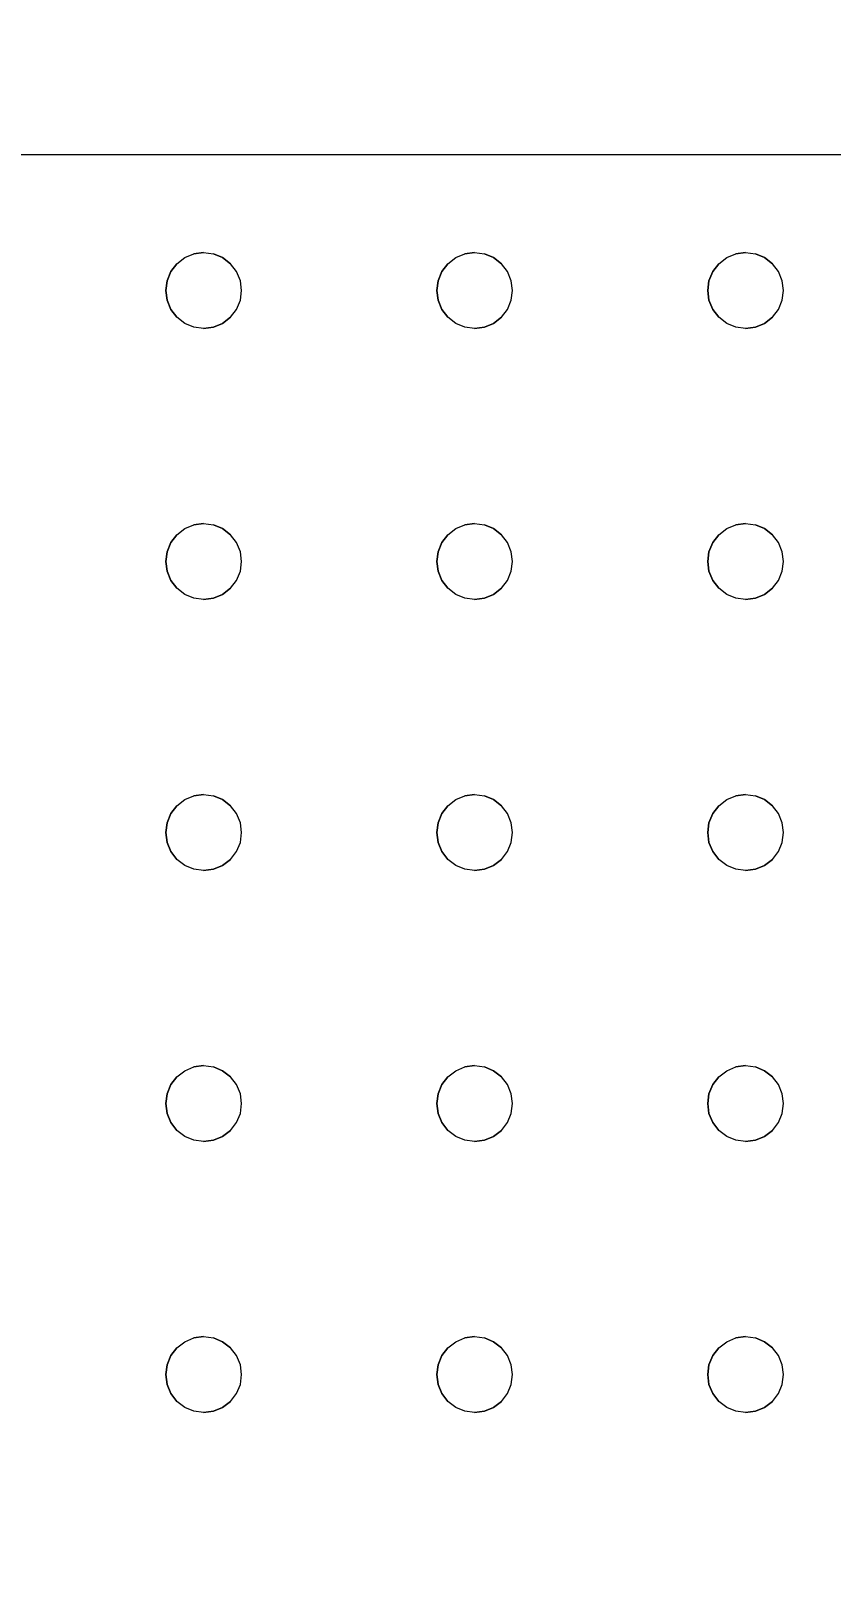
# Model space of a CAD drawing. Header units: inches. Extents: x -827 to 154, y -802 to 207.
# Drawn here: x 63.17 to 74.8, y -109.78 to -87.33 of the extents above; entities that cross this region are included whole.
import ezdxf

# ---------------------------------------------------------------- set-up
doc = ezdxf.new("R2010")
doc.units = ezdxf.units.IN
doc.header["$MEASUREMENT"] = 0
for name, color, linetype, lineweight in [('A-ANNO-DIMS', 211, 'Continuous', 9), ('A-ANNO-DIMS-48', 211, 'Continuous', 9), ('Layer0', 7, 'Continuous', 9), ('welding_bench_skp', 8, 'Continuous', 9)]:
    doc.layers.add(name, color=color, linetype=linetype, lineweight=lineweight)
doc.styles.add('Arial', font='arial.ttf', dxfattribs={"height": 4.5})
doc.dimstyles.new('Linear_-_3_32__Arial', dxfattribs={"dimscale": 12, "dimtxt": 4.591167, "dimasz": 0.5, "dimexe": 0.375, "dimexo": 0.25, "dimgap": 0.25, "dimtad": 1, "dimdec": 5, "dimrnd": 0.03125, "dimzin": 1, "dimdsep": 46, "dimlunit": 4, "dimtxsty": 'Arial', "dimblk1": 'OBLIQUE', "dimblk2": 'OBLIQUE', "dimsah": 1, "dimcen": 0.09, "dimdle": 0.375, "dimazin": 0, "dimtfac": 1, "dimtdec": 4, "dimtix": 1, "dimtmove": 0, "dimatfit": 3, "dimfxl": 1, "dimtvp": 1, "dimtfill": 1, "dimfrac": 2, "dimtolj": 1, "dimtzin": 0, "dimarcsym": 2})

# ---------------------------------------------------------------- blocks, each defined once
blk = doc.blocks.new('welding_bench_skp_5-403460-Level 1')
at = {"layer": 'Layer0'}
for p, q in [((39.37, 30.315), (39.37, 51.165)), ((39.37, 30.315), (39.37, 51.165)), ((21.511, 45.808), (21.378, 45.753)), ((21.378, 45.753), (21.511, 45.808)), ((21.654, 45.827), (21.511, 45.808)), ((21.511, 45.808), (21.654, 45.827)), ((21.796, 45.808), (21.654, 45.827)), ((21.654, 45.827), (21.796, 45.808)), ((21.929, 45.753), (21.796, 45.808)), ((21.796, 45.808), (21.929, 45.753)), ((25.448, 45.808), (25.315, 45.753)), ((25.315, 45.753), (25.448, 45.808)), ((25.591, 45.827), (25.448, 45.808)), ((25.448, 45.808), (25.591, 45.827)), ((25.733, 45.808), (25.591, 45.827)), ((25.591, 45.827), (25.733, 45.808)), ((25.866, 45.753), (25.733, 45.808)), ((25.733, 45.808), (25.866, 45.753)), ((29.385, 45.808), (29.252, 45.753)), ((29.252, 45.753), (29.385, 45.808)), ((29.528, 45.827), (29.385, 45.808)), ((29.385, 45.808), (29.528, 45.827)), ((29.67, 45.808), (29.528, 45.827)), ((29.528, 45.827), (29.67, 45.808)), ((29.803, 45.753), (29.67, 45.808)), ((29.67, 45.808), (29.803, 45.753)), ((33.322, 45.808), (33.189, 45.753)), ((33.189, 45.753), (33.322, 45.808)), ((33.465, 45.827), (33.322, 45.808)), ((33.322, 45.808), (33.465, 45.827)), ((33.607, 45.808), (33.465, 45.827)), ((33.465, 45.827), (33.607, 45.808)), ((33.74, 45.753), (33.607, 45.808)), ((33.607, 45.808), (33.74, 45.753)), ((37.259, 45.808), (37.126, 45.753)), ((37.126, 45.753), (37.259, 45.808)), ((37.402, 45.827), (37.259, 45.808)), ((37.259, 45.808), (37.402, 45.827)), ((37.544, 45.808), (37.402, 45.827)), ((37.402, 45.827), (37.544, 45.808)), ((37.677, 45.753), (37.544, 45.808)), ((37.544, 45.808), (37.677, 45.753)), ((21.176, 45.551), (21.264, 45.665)), ((21.176, 45.551), (21.264, 45.665)), ((21.378, 45.753), (21.264, 45.665)), ((21.264, 45.665), (21.378, 45.753)), ((22.043, 45.665), (21.929, 45.753)), ((21.929, 45.753), (22.043, 45.665)), ((22.043, 45.665), (22.131, 45.551)), ((22.043, 45.665), (22.131, 45.551)), ((25.113, 45.551), (25.201, 45.665)), ((25.113, 45.551), (25.201, 45.665)), ((25.315, 45.753), (25.201, 45.665)), ((25.201, 45.665), (25.315, 45.753)), ((25.98, 45.665), (25.866, 45.753)), ((25.866, 45.753), (25.98, 45.665)), ((25.98, 45.665), (26.068, 45.551)), ((25.98, 45.665), (26.068, 45.551)), ((29.05, 45.551), (29.138, 45.665)), ((29.05, 45.551), (29.138, 45.665)), ((29.252, 45.753), (29.138, 45.665)), ((29.138, 45.665), (29.252, 45.753)), ((29.917, 45.665), (29.803, 45.753)), ((29.803, 45.753), (29.917, 45.665)), ((29.917, 45.665), (30.005, 45.551)), ((29.917, 45.665), (30.005, 45.551)), ((32.987, 45.551), (33.075, 45.665)), ((32.987, 45.551), (33.075, 45.665)), ((33.189, 45.753), (33.075, 45.665)), ((33.075, 45.665), (33.189, 45.753)), ((33.854, 45.665), (33.74, 45.753)), ((33.74, 45.753), (33.854, 45.665)), ((33.854, 45.665), (33.942, 45.551)), ((33.854, 45.665), (33.942, 45.551)), ((36.924, 45.551), (37.012, 45.665)), ((36.924, 45.551), (37.012, 45.665)), ((37.126, 45.753), (37.012, 45.665)), ((37.012, 45.665), (37.126, 45.753)), ((37.791, 45.665), (37.677, 45.753)), ((37.677, 45.753), (37.791, 45.665)), ((37.791, 45.665), (37.879, 45.551)), ((37.791, 45.665), (37.879, 45.551)), ((21.102, 45.276), (21.121, 45.418)), ((21.102, 45.276), (21.121, 45.418)), ((21.121, 45.418), (21.176, 45.551)), ((21.121, 45.418), (21.176, 45.551)), ((22.131, 45.551), (22.186, 45.418)), ((22.131, 45.551), (22.186, 45.418)), ((22.186, 45.418), (22.205, 45.276)), ((22.205, 45.276), (22.186, 45.418)), ((25.039, 45.276), (25.058, 45.418)), ((25.039, 45.276), (25.058, 45.418)), ((25.058, 45.418), (25.113, 45.551)), ((25.058, 45.418), (25.113, 45.551)), ((26.068, 45.551), (26.123, 45.418)), ((26.068, 45.551), (26.123, 45.418)), ((26.123, 45.418), (26.142, 45.276)), ((26.142, 45.276), (26.123, 45.418)), ((28.976, 45.276), (28.995, 45.418)), ((28.976, 45.276), (28.995, 45.418)), ((28.995, 45.418), (29.05, 45.551)), ((28.995, 45.418), (29.05, 45.551)), ((30.005, 45.551), (30.06, 45.418)), ((30.005, 45.551), (30.06, 45.418)), ((30.06, 45.418), (30.079, 45.276)), ((30.079, 45.276), (30.06, 45.418)), ((32.913, 45.276), (32.932, 45.418)), ((32.913, 45.276), (32.932, 45.418)), ((32.932, 45.418), (32.987, 45.551)), ((32.932, 45.418), (32.987, 45.551)), ((33.942, 45.551), (33.997, 45.418)), ((33.942, 45.551), (33.997, 45.418)), ((33.997, 45.418), (34.016, 45.276)), ((34.016, 45.276), (33.997, 45.418)), ((36.85, 45.276), (36.869, 45.418)), ((36.85, 45.276), (36.869, 45.418)), ((36.869, 45.418), (36.924, 45.551)), ((36.869, 45.418), (36.924, 45.551)), ((37.879, 45.551), (37.934, 45.418)), ((37.879, 45.551), (37.934, 45.418)), ((37.934, 45.418), (37.953, 45.276)), ((37.953, 45.276), (37.934, 45.418)), ((21.121, 45.133), (21.102, 45.276)), ((21.102, 45.276), (21.121, 45.133)), ((21.176, 45), (21.121, 45.133)), ((21.121, 45.133), (21.176, 45)), ((22.186, 45.133), (22.131, 45)), ((22.131, 45), (22.186, 45.133)), ((22.205, 45.276), (22.186, 45.133)), ((22.205, 45.276), (22.186, 45.133)), ((25.058, 45.133), (25.039, 45.276)), ((25.039, 45.276), (25.058, 45.133)), ((25.113, 45), (25.058, 45.133)), ((25.058, 45.133), (25.113, 45)), ((26.123, 45.133), (26.068, 45)), ((26.068, 45), (26.123, 45.133)), ((26.142, 45.276), (26.123, 45.133)), ((26.142, 45.276), (26.123, 45.133)), ((28.995, 45.133), (28.976, 45.276)), ((28.976, 45.276), (28.995, 45.133)), ((29.05, 45), (28.995, 45.133)), ((28.995, 45.133), (29.05, 45)), ((30.06, 45.133), (30.005, 45)), ((30.005, 45), (30.06, 45.133)), ((30.079, 45.276), (30.06, 45.133)), ((30.079, 45.276), (30.06, 45.133)), ((32.932, 45.133), (32.913, 45.276)), ((32.913, 45.276), (32.932, 45.133)), ((32.987, 45), (32.932, 45.133)), ((32.932, 45.133), (32.987, 45)), ((33.997, 45.133), (33.942, 45)), ((33.942, 45), (33.997, 45.133)), ((34.016, 45.276), (33.997, 45.133)), ((34.016, 45.276), (33.997, 45.133)), ((36.869, 45.133), (36.85, 45.276)), ((36.85, 45.276), (36.869, 45.133)), ((36.924, 45), (36.869, 45.133)), ((36.869, 45.133), (36.924, 45)), ((37.934, 45.133), (37.879, 45)), ((37.879, 45), (37.934, 45.133)), ((37.953, 45.276), (37.934, 45.133)), ((37.953, 45.276), (37.934, 45.133)), ((21.264, 44.886), (21.176, 45)), ((21.176, 45), (21.264, 44.886)), ((22.131, 45), (22.043, 44.886)), ((22.043, 44.886), (22.131, 45)), ((25.201, 44.886), (25.113, 45)), ((25.113, 45), (25.201, 44.886)), ((26.068, 45), (25.98, 44.886)), ((25.98, 44.886), (26.068, 45)), ((29.138, 44.886), (29.05, 45)), ((29.05, 45), (29.138, 44.886)), ((30.005, 45), (29.917, 44.886)), ((29.917, 44.886), (30.005, 45)), ((33.075, 44.886), (32.987, 45)), ((32.987, 45), (33.075, 44.886)), ((33.942, 45), (33.854, 44.886)), ((33.854, 44.886), (33.942, 45)), ((37.012, 44.886), (36.924, 45)), ((36.924, 45), (37.012, 44.886)), ((37.879, 45), (37.791, 44.886)), ((37.791, 44.886), (37.879, 45)), ((21.264, 44.886), (21.378, 44.798)), ((21.264, 44.886), (21.378, 44.798)), ((21.378, 44.798), (21.511, 44.743)), ((21.378, 44.798), (21.511, 44.743)), ((21.511, 44.743), (21.654, 44.724)), ((21.511, 44.743), (21.654, 44.724)), ((21.654, 44.724), (21.796, 44.743)), ((21.654, 44.724), (21.796, 44.743)), ((21.796, 44.743), (21.929, 44.798)), ((21.796, 44.743), (21.929, 44.798)), ((21.929, 44.798), (22.043, 44.886)), ((21.929, 44.798), (22.043, 44.886)), ((25.201, 44.886), (25.315, 44.798)), ((25.201, 44.886), (25.315, 44.798)), ((25.315, 44.798), (25.448, 44.743)), ((25.315, 44.798), (25.448, 44.743)), ((25.448, 44.743), (25.591, 44.724)), ((25.448, 44.743), (25.591, 44.724)), ((25.591, 44.724), (25.733, 44.743)), ((25.591, 44.724), (25.733, 44.743)), ((25.733, 44.743), (25.866, 44.798)), ((25.733, 44.743), (25.866, 44.798)), ((25.866, 44.798), (25.98, 44.886)), ((25.866, 44.798), (25.98, 44.886)), ((29.138, 44.886), (29.252, 44.798)), ((29.138, 44.886), (29.252, 44.798)), ((29.252, 44.798), (29.385, 44.743)), ((29.252, 44.798), (29.385, 44.743)), ((29.385, 44.743), (29.528, 44.724)), ((29.385, 44.743), (29.528, 44.724)), ((29.528, 44.724), (29.67, 44.743)), ((29.528, 44.724), (29.67, 44.743)), ((29.67, 44.743), (29.803, 44.798)), ((29.67, 44.743), (29.803, 44.798)), ((29.803, 44.798), (29.917, 44.886)), ((29.803, 44.798), (29.917, 44.886)), ((33.075, 44.886), (33.189, 44.798)), ((33.075, 44.886), (33.189, 44.798)), ((33.189, 44.798), (33.322, 44.743)), ((33.189, 44.798), (33.322, 44.743)), ((33.322, 44.743), (33.465, 44.724)), ((33.322, 44.743), (33.465, 44.724)), ((33.465, 44.724), (33.607, 44.743)), ((33.465, 44.724), (33.607, 44.743)), ((33.607, 44.743), (33.74, 44.798)), ((33.607, 44.743), (33.74, 44.798)), ((33.74, 44.798), (33.854, 44.886)), ((33.74, 44.798), (33.854, 44.886)), ((37.012, 44.886), (37.126, 44.798)), ((37.012, 44.886), (37.126, 44.798)), ((37.126, 44.798), (37.259, 44.743)), ((37.126, 44.798), (37.259, 44.743)), ((37.259, 44.743), (37.402, 44.724)), ((37.259, 44.743), (37.402, 44.724)), ((37.402, 44.724), (37.544, 44.743)), ((37.402, 44.724), (37.544, 44.743)), ((37.544, 44.743), (37.677, 44.798)), ((37.544, 44.743), (37.677, 44.798)), ((37.677, 44.798), (37.791, 44.886)), ((37.677, 44.798), (37.791, 44.886)), ((21.378, 41.816), (21.264, 41.728)), ((21.264, 41.728), (21.378, 41.816)), ((21.511, 41.871), (21.378, 41.816)), ((21.378, 41.816), (21.511, 41.871)), ((21.654, 41.89), (21.511, 41.871)), ((21.511, 41.871), (21.654, 41.89)), ((21.796, 41.871), (21.654, 41.89)), ((21.654, 41.89), (21.796, 41.871)), ((21.929, 41.816), (21.796, 41.871)), ((21.796, 41.871), (21.929, 41.816)), ((22.043, 41.728), (21.929, 41.816)), ((21.929, 41.816), (22.043, 41.728)), ((25.315, 41.816), (25.201, 41.728)), ((25.201, 41.728), (25.315, 41.816)), ((25.448, 41.871), (25.315, 41.816)), ((25.315, 41.816), (25.448, 41.871)), ((25.591, 41.89), (25.448, 41.871)), ((25.448, 41.871), (25.591, 41.89)), ((25.733, 41.871), (25.591, 41.89)), ((25.591, 41.89), (25.733, 41.871)), ((25.866, 41.816), (25.733, 41.871)), ((25.733, 41.871), (25.866, 41.816)), ((25.98, 41.728), (25.866, 41.816)), ((25.866, 41.816), (25.98, 41.728)), ((29.252, 41.816), (29.138, 41.728)), ((29.138, 41.728), (29.252, 41.816)), ((29.385, 41.871), (29.252, 41.816)), ((29.252, 41.816), (29.385, 41.871)), ((29.528, 41.89), (29.385, 41.871)), ((29.385, 41.871), (29.528, 41.89)), ((29.67, 41.871), (29.528, 41.89)), ((29.528, 41.89), (29.67, 41.871)), ((29.803, 41.816), (29.67, 41.871)), ((29.67, 41.871), (29.803, 41.816)), ((29.917, 41.728), (29.803, 41.816)), ((29.803, 41.816), (29.917, 41.728)), ((33.189, 41.816), (33.075, 41.728)), ((33.075, 41.728), (33.189, 41.816)), ((33.322, 41.871), (33.189, 41.816)), ((33.189, 41.816), (33.322, 41.871)), ((33.465, 41.89), (33.322, 41.871)), ((33.322, 41.871), (33.465, 41.89)), ((33.607, 41.871), (33.465, 41.89)), ((33.465, 41.89), (33.607, 41.871)), ((33.74, 41.816), (33.607, 41.871)), ((33.607, 41.871), (33.74, 41.816)), ((33.854, 41.728), (33.74, 41.816)), ((33.74, 41.816), (33.854, 41.728)), ((37.126, 41.816), (37.012, 41.728)), ((37.012, 41.728), (37.126, 41.816)), ((37.259, 41.871), (37.126, 41.816)), ((37.126, 41.816), (37.259, 41.871)), ((37.402, 41.89), (37.259, 41.871)), ((37.259, 41.871), (37.402, 41.89)), ((37.544, 41.871), (37.402, 41.89)), ((37.402, 41.89), (37.544, 41.871)), ((37.677, 41.816), (37.544, 41.871)), ((37.544, 41.871), (37.677, 41.816)), ((37.791, 41.728), (37.677, 41.816)), ((37.677, 41.816), (37.791, 41.728)), ((21.121, 41.481), (21.176, 41.614)), ((21.121, 41.481), (21.176, 41.614)), ((21.176, 41.614), (21.264, 41.728)), ((21.176, 41.614), (21.264, 41.728)), ((22.043, 41.728), (22.131, 41.614)), ((22.043, 41.728), (22.131, 41.614)), ((22.131, 41.614), (22.186, 41.481)), ((22.131, 41.614), (22.186, 41.481)), ((25.058, 41.481), (25.113, 41.614)), ((25.058, 41.481), (25.113, 41.614)), ((25.113, 41.614), (25.201, 41.728)), ((25.113, 41.614), (25.201, 41.728)), ((25.98, 41.728), (26.068, 41.614)), ((25.98, 41.728), (26.068, 41.614)), ((26.068, 41.614), (26.123, 41.481)), ((26.068, 41.614), (26.123, 41.481)), ((28.995, 41.481), (29.05, 41.614)), ((28.995, 41.481), (29.05, 41.614)), ((29.05, 41.614), (29.138, 41.728)), ((29.05, 41.614), (29.138, 41.728)), ((29.917, 41.728), (30.005, 41.614)), ((29.917, 41.728), (30.005, 41.614)), ((30.005, 41.614), (30.06, 41.481)), ((30.005, 41.614), (30.06, 41.481)), ((32.932, 41.481), (32.987, 41.614)), ((32.932, 41.481), (32.987, 41.614)), ((32.987, 41.614), (33.075, 41.728)), ((32.987, 41.614), (33.075, 41.728)), ((33.854, 41.728), (33.942, 41.614)), ((33.854, 41.728), (33.942, 41.614)), ((33.942, 41.614), (33.997, 41.481)), ((33.942, 41.614), (33.997, 41.481)), ((36.869, 41.481), (36.924, 41.614)), ((36.869, 41.481), (36.924, 41.614)), ((36.924, 41.614), (37.012, 41.728)), ((36.924, 41.614), (37.012, 41.728)), ((37.791, 41.728), (37.879, 41.614)), ((37.791, 41.728), (37.879, 41.614)), ((37.879, 41.614), (37.934, 41.481)), ((37.879, 41.614), (37.934, 41.481)), ((21.102, 41.339), (21.121, 41.481)), ((21.102, 41.339), (21.121, 41.481)), ((21.121, 41.196), (21.102, 41.339)), ((21.102, 41.339), (21.121, 41.196)), ((22.186, 41.481), (22.205, 41.339)), ((22.205, 41.339), (22.186, 41.481)), ((22.205, 41.339), (22.186, 41.196)), ((22.205, 41.339), (22.186, 41.196)), ((25.039, 41.339), (25.058, 41.481)), ((25.039, 41.339), (25.058, 41.481)), ((25.058, 41.196), (25.039, 41.339)), ((25.039, 41.339), (25.058, 41.196)), ((26.123, 41.481), (26.142, 41.339)), ((26.142, 41.339), (26.123, 41.481)), ((26.142, 41.339), (26.123, 41.196)), ((26.142, 41.339), (26.123, 41.196)), ((28.976, 41.339), (28.995, 41.481)), ((28.976, 41.339), (28.995, 41.481)), ((28.995, 41.196), (28.976, 41.339)), ((28.976, 41.339), (28.995, 41.196)), ((30.06, 41.481), (30.079, 41.339)), ((30.079, 41.339), (30.06, 41.481)), ((30.079, 41.339), (30.06, 41.196)), ((30.079, 41.339), (30.06, 41.196)), ((32.913, 41.339), (32.932, 41.481)), ((32.913, 41.339), (32.932, 41.481)), ((32.932, 41.196), (32.913, 41.339)), ((32.913, 41.339), (32.932, 41.196)), ((33.997, 41.481), (34.016, 41.339)), ((34.016, 41.339), (33.997, 41.481)), ((34.016, 41.339), (33.997, 41.196)), ((34.016, 41.339), (33.997, 41.196)), ((36.85, 41.339), (36.869, 41.481)), ((36.85, 41.339), (36.869, 41.481)), ((36.869, 41.196), (36.85, 41.339)), ((36.85, 41.339), (36.869, 41.196)), ((37.934, 41.481), (37.953, 41.339)), ((37.953, 41.339), (37.934, 41.481)), ((37.953, 41.339), (37.934, 41.196)), ((37.953, 41.339), (37.934, 41.196)), ((21.176, 41.063), (21.121, 41.196)), ((21.121, 41.196), (21.176, 41.063)), ((22.186, 41.196), (22.131, 41.063)), ((22.131, 41.063), (22.186, 41.196)), ((25.113, 41.063), (25.058, 41.196)), ((25.058, 41.196), (25.113, 41.063)), ((26.123, 41.196), (26.068, 41.063)), ((26.068, 41.063), (26.123, 41.196)), ((29.05, 41.063), (28.995, 41.196)), ((28.995, 41.196), (29.05, 41.063)), ((30.06, 41.196), (30.005, 41.063)), ((30.005, 41.063), (30.06, 41.196)), ((32.987, 41.063), (32.932, 41.196)), ((32.932, 41.196), (32.987, 41.063)), ((33.997, 41.196), (33.942, 41.063)), ((33.942, 41.063), (33.997, 41.196)), ((36.924, 41.063), (36.869, 41.196)), ((36.869, 41.196), (36.924, 41.063)), ((37.934, 41.196), (37.879, 41.063)), ((37.879, 41.063), (37.934, 41.196)), ((21.264, 40.949), (21.176, 41.063)), ((21.176, 41.063), (21.264, 40.949)), ((21.264, 40.949), (21.378, 40.861)), ((21.264, 40.949), (21.378, 40.861)), ((21.378, 40.861), (21.511, 40.806)), ((21.378, 40.861), (21.511, 40.806)), ((21.796, 40.806), (21.929, 40.861)), ((21.796, 40.806), (21.929, 40.861)), ((21.929, 40.861), (22.043, 40.949)), ((21.929, 40.861), (22.043, 40.949)), ((22.131, 41.063), (22.043, 40.949)), ((22.043, 40.949), (22.131, 41.063)), ((25.201, 40.949), (25.113, 41.063)), ((25.113, 41.063), (25.201, 40.949)), ((25.201, 40.949), (25.315, 40.861)), ((25.201, 40.949), (25.315, 40.861)), ((25.315, 40.861), (25.448, 40.806)), ((25.315, 40.861), (25.448, 40.806)), ((25.733, 40.806), (25.866, 40.861)), ((25.733, 40.806), (25.866, 40.861)), ((25.866, 40.861), (25.98, 40.949)), ((25.866, 40.861), (25.98, 40.949)), ((26.068, 41.063), (25.98, 40.949)), ((25.98, 40.949), (26.068, 41.063)), ((29.138, 40.949), (29.05, 41.063)), ((29.05, 41.063), (29.138, 40.949)), ((29.138, 40.949), (29.252, 40.861)), ((29.138, 40.949), (29.252, 40.861)), ((29.252, 40.861), (29.385, 40.806)), ((29.252, 40.861), (29.385, 40.806)), ((29.67, 40.806), (29.803, 40.861)), ((29.67, 40.806), (29.803, 40.861)), ((29.803, 40.861), (29.917, 40.949)), ((29.803, 40.861), (29.917, 40.949)), ((30.005, 41.063), (29.917, 40.949)), ((29.917, 40.949), (30.005, 41.063)), ((33.075, 40.949), (32.987, 41.063)), ((32.987, 41.063), (33.075, 40.949)), ((33.075, 40.949), (33.189, 40.861)), ((33.075, 40.949), (33.189, 40.861)), ((33.189, 40.861), (33.322, 40.806)), ((33.189, 40.861), (33.322, 40.806)), ((33.607, 40.806), (33.74, 40.861)), ((33.607, 40.806), (33.74, 40.861)), ((33.74, 40.861), (33.854, 40.949)), ((33.74, 40.861), (33.854, 40.949)), ((33.942, 41.063), (33.854, 40.949)), ((33.854, 40.949), (33.942, 41.063)), ((37.012, 40.949), (36.924, 41.063)), ((36.924, 41.063), (37.012, 40.949)), ((37.012, 40.949), (37.126, 40.861)), ((37.012, 40.949), (37.126, 40.861)), ((37.126, 40.861), (37.259, 40.806)), ((37.126, 40.861), (37.259, 40.806)), ((37.544, 40.806), (37.677, 40.861)), ((37.544, 40.806), (37.677, 40.861)), ((37.677, 40.861), (37.791, 40.949)), ((37.677, 40.861), (37.791, 40.949)), ((37.879, 41.063), (37.791, 40.949)), ((37.791, 40.949), (37.879, 41.063)), ((21.511, 40.806), (21.654, 40.787)), ((21.511, 40.806), (21.654, 40.787)), ((21.654, 40.787), (21.796, 40.806)), ((21.654, 40.787), (21.796, 40.806)), ((25.448, 40.806), (25.591, 40.787)), ((25.448, 40.806), (25.591, 40.787)), ((25.591, 40.787), (25.733, 40.806)), ((25.591, 40.787), (25.733, 40.806)), ((29.385, 40.806), (29.528, 40.787)), ((29.385, 40.806), (29.528, 40.787)), ((29.528, 40.787), (29.67, 40.806)), ((29.528, 40.787), (29.67, 40.806)), ((33.322, 40.806), (33.465, 40.787)), ((33.322, 40.806), (33.465, 40.787)), ((33.465, 40.787), (33.607, 40.806)), ((33.465, 40.787), (33.607, 40.806)), ((37.259, 40.806), (37.402, 40.787)), ((37.259, 40.806), (37.402, 40.787)), ((37.402, 40.787), (37.544, 40.806)), ((37.402, 40.787), (37.544, 40.806)), ((21.654, 37.953), (21.511, 37.934)), ((21.511, 37.934), (21.654, 37.953)), ((21.796, 37.934), (21.654, 37.953)), ((21.654, 37.953), (21.796, 37.934)), ((25.591, 37.953), (25.448, 37.934)), ((25.448, 37.934), (25.591, 37.953)), ((25.733, 37.934), (25.591, 37.953)), ((25.591, 37.953), (25.733, 37.934)), ((29.528, 37.953), (29.385, 37.934)), ((29.385, 37.934), (29.528, 37.953)), ((29.67, 37.934), (29.528, 37.953)), ((29.528, 37.953), (29.67, 37.934)), ((33.465, 37.953), (33.322, 37.934)), ((33.322, 37.934), (33.465, 37.953)), ((33.607, 37.934), (33.465, 37.953)), ((33.465, 37.953), (33.607, 37.934)), ((37.402, 37.953), (37.259, 37.934)), ((37.259, 37.934), (37.402, 37.953)), ((37.544, 37.934), (37.402, 37.953)), ((37.402, 37.953), (37.544, 37.934)), ((21.176, 37.677), (21.264, 37.791)), ((21.176, 37.677), (21.264, 37.791)), ((21.378, 37.879), (21.264, 37.791)), ((21.264, 37.791), (21.378, 37.879)), ((21.511, 37.934), (21.378, 37.879)), ((21.378, 37.879), (21.511, 37.934)), ((21.929, 37.879), (21.796, 37.934)), ((21.796, 37.934), (21.929, 37.879)), ((22.043, 37.791), (21.929, 37.879)), ((21.929, 37.879), (22.043, 37.791)), ((22.043, 37.791), (22.131, 37.677)), ((22.043, 37.791), (22.131, 37.677)), ((25.113, 37.677), (25.201, 37.791)), ((25.113, 37.677), (25.201, 37.791)), ((25.315, 37.879), (25.201, 37.791)), ((25.201, 37.791), (25.315, 37.879)), ((25.448, 37.934), (25.315, 37.879)), ((25.315, 37.879), (25.448, 37.934)), ((25.866, 37.879), (25.733, 37.934)), ((25.733, 37.934), (25.866, 37.879)), ((25.98, 37.791), (25.866, 37.879)), ((25.866, 37.879), (25.98, 37.791)), ((25.98, 37.791), (26.068, 37.677)), ((25.98, 37.791), (26.068, 37.677)), ((29.05, 37.677), (29.138, 37.791)), ((29.05, 37.677), (29.138, 37.791)), ((29.252, 37.879), (29.138, 37.791)), ((29.138, 37.791), (29.252, 37.879)), ((29.385, 37.934), (29.252, 37.879)), ((29.252, 37.879), (29.385, 37.934)), ((29.803, 37.879), (29.67, 37.934)), ((29.67, 37.934), (29.803, 37.879)), ((29.917, 37.791), (29.803, 37.879)), ((29.803, 37.879), (29.917, 37.791)), ((29.917, 37.791), (30.005, 37.677)), ((29.917, 37.791), (30.005, 37.677)), ((32.987, 37.677), (33.075, 37.791)), ((32.987, 37.677), (33.075, 37.791)), ((33.189, 37.879), (33.075, 37.791)), ((33.075, 37.791), (33.189, 37.879)), ((33.322, 37.934), (33.189, 37.879)), ((33.189, 37.879), (33.322, 37.934)), ((33.74, 37.879), (33.607, 37.934)), ((33.607, 37.934), (33.74, 37.879)), ((33.854, 37.791), (33.74, 37.879)), ((33.74, 37.879), (33.854, 37.791)), ((33.854, 37.791), (33.942, 37.677)), ((33.854, 37.791), (33.942, 37.677)), ((36.924, 37.677), (37.012, 37.791)), ((36.924, 37.677), (37.012, 37.791)), ((37.126, 37.879), (37.012, 37.791)), ((37.012, 37.791), (37.126, 37.879)), ((37.259, 37.934), (37.126, 37.879)), ((37.126, 37.879), (37.259, 37.934)), ((37.677, 37.879), (37.544, 37.934)), ((37.544, 37.934), (37.677, 37.879)), ((37.791, 37.791), (37.677, 37.879)), ((37.677, 37.879), (37.791, 37.791)), ((37.791, 37.791), (37.879, 37.677)), ((37.791, 37.791), (37.879, 37.677)), ((21.102, 37.402), (21.121, 37.544)), ((21.102, 37.402), (21.121, 37.544)), ((21.121, 37.544), (21.176, 37.677)), ((21.121, 37.544), (21.176, 37.677)), ((22.131, 37.677), (22.186, 37.544)), ((22.131, 37.677), (22.186, 37.544)), ((22.186, 37.544), (22.205, 37.402)), ((22.205, 37.402), (22.186, 37.544)), ((25.039, 37.402), (25.058, 37.544)), ((25.039, 37.402), (25.058, 37.544)), ((25.058, 37.544), (25.113, 37.677)), ((25.058, 37.544), (25.113, 37.677)), ((26.068, 37.677), (26.123, 37.544)), ((26.068, 37.677), (26.123, 37.544)), ((26.123, 37.544), (26.142, 37.402)), ((26.142, 37.402), (26.123, 37.544)), ((28.976, 37.402), (28.995, 37.544)), ((28.976, 37.402), (28.995, 37.544)), ((28.995, 37.544), (29.05, 37.677)), ((28.995, 37.544), (29.05, 37.677)), ((30.005, 37.677), (30.06, 37.544)), ((30.005, 37.677), (30.06, 37.544)), ((30.06, 37.544), (30.079, 37.402)), ((30.079, 37.402), (30.06, 37.544)), ((32.913, 37.402), (32.932, 37.544)), ((32.913, 37.402), (32.932, 37.544)), ((32.932, 37.544), (32.987, 37.677)), ((32.932, 37.544), (32.987, 37.677)), ((33.942, 37.677), (33.997, 37.544)), ((33.942, 37.677), (33.997, 37.544)), ((33.997, 37.544), (34.016, 37.402)), ((34.016, 37.402), (33.997, 37.544)), ((36.85, 37.402), (36.869, 37.544)), ((36.85, 37.402), (36.869, 37.544)), ((36.869, 37.544), (36.924, 37.677)), ((36.869, 37.544), (36.924, 37.677)), ((37.879, 37.677), (37.934, 37.544)), ((37.879, 37.677), (37.934, 37.544)), ((37.934, 37.544), (37.953, 37.402)), ((37.953, 37.402), (37.934, 37.544)), ((21.121, 37.259), (21.102, 37.402)), ((21.102, 37.402), (21.121, 37.259)), ((22.205, 37.402), (22.186, 37.259)), ((22.205, 37.402), (22.186, 37.259)), ((25.058, 37.259), (25.039, 37.402)), ((25.039, 37.402), (25.058, 37.259)), ((26.142, 37.402), (26.123, 37.259)), ((26.142, 37.402), (26.123, 37.259)), ((28.995, 37.259), (28.976, 37.402)), ((28.976, 37.402), (28.995, 37.259)), ((30.079, 37.402), (30.06, 37.259)), ((30.079, 37.402), (30.06, 37.259)), ((32.932, 37.259), (32.913, 37.402)), ((32.913, 37.402), (32.932, 37.259)), ((34.016, 37.402), (33.997, 37.259)), ((34.016, 37.402), (33.997, 37.259)), ((36.869, 37.259), (36.85, 37.402)), ((36.85, 37.402), (36.869, 37.259)), ((37.953, 37.402), (37.934, 37.259)), ((37.953, 37.402), (37.934, 37.259)), ((21.176, 37.126), (21.121, 37.259)), ((21.121, 37.259), (21.176, 37.126)), ((21.264, 37.012), (21.176, 37.126)), ((21.176, 37.126), (21.264, 37.012)), ((22.131, 37.126), (22.043, 37.012)), ((22.043, 37.012), (22.131, 37.126)), ((22.186, 37.259), (22.131, 37.126)), ((22.131, 37.126), (22.186, 37.259)), ((25.113, 37.126), (25.058, 37.259)), ((25.058, 37.259), (25.113, 37.126)), ((25.201, 37.012), (25.113, 37.126)), ((25.113, 37.126), (25.201, 37.012)), ((26.068, 37.126), (25.98, 37.012)), ((25.98, 37.012), (26.068, 37.126)), ((26.123, 37.259), (26.068, 37.126)), ((26.068, 37.126), (26.123, 37.259)), ((29.05, 37.126), (28.995, 37.259)), ((28.995, 37.259), (29.05, 37.126)), ((29.138, 37.012), (29.05, 37.126)), ((29.05, 37.126), (29.138, 37.012)), ((30.005, 37.126), (29.917, 37.012)), ((29.917, 37.012), (30.005, 37.126)), ((30.06, 37.259), (30.005, 37.126)), ((30.005, 37.126), (30.06, 37.259)), ((32.987, 37.126), (32.932, 37.259)), ((32.932, 37.259), (32.987, 37.126)), ((33.075, 37.012), (32.987, 37.126)), ((32.987, 37.126), (33.075, 37.012)), ((33.942, 37.126), (33.854, 37.012)), ((33.854, 37.012), (33.942, 37.126)), ((33.997, 37.259), (33.942, 37.126)), ((33.942, 37.126), (33.997, 37.259)), ((36.924, 37.126), (36.869, 37.259)), ((36.869, 37.259), (36.924, 37.126)), ((37.012, 37.012), (36.924, 37.126)), ((36.924, 37.126), (37.012, 37.012)), ((37.879, 37.126), (37.791, 37.012)), ((37.791, 37.012), (37.879, 37.126)), ((37.934, 37.259), (37.879, 37.126)), ((37.879, 37.126), (37.934, 37.259)), ((21.264, 37.012), (21.378, 36.924)), ((21.264, 37.012), (21.378, 36.924)), ((21.378, 36.924), (21.511, 36.869)), ((21.378, 36.924), (21.511, 36.869)), ((21.511, 36.869), (21.654, 36.85)), ((21.511, 36.869), (21.654, 36.85)), ((21.654, 36.85), (21.796, 36.869)), ((21.654, 36.85), (21.796, 36.869)), ((21.796, 36.869), (21.929, 36.924)), ((21.796, 36.869), (21.929, 36.924)), ((21.929, 36.924), (22.043, 37.012)), ((21.929, 36.924), (22.043, 37.012)), ((25.201, 37.012), (25.315, 36.924)), ((25.201, 37.012), (25.315, 36.924)), ((25.315, 36.924), (25.448, 36.869)), ((25.315, 36.924), (25.448, 36.869)), ((25.448, 36.869), (25.591, 36.85)), ((25.448, 36.869), (25.591, 36.85)), ((25.591, 36.85), (25.733, 36.869)), ((25.591, 36.85), (25.733, 36.869)), ((25.733, 36.869), (25.866, 36.924)), ((25.733, 36.869), (25.866, 36.924)), ((25.866, 36.924), (25.98, 37.012)), ((25.866, 36.924), (25.98, 37.012)), ((29.138, 37.012), (29.252, 36.924)), ((29.138, 37.012), (29.252, 36.924)), ((29.252, 36.924), (29.385, 36.869)), ((29.252, 36.924), (29.385, 36.869)), ((29.385, 36.869), (29.528, 36.85)), ((29.385, 36.869), (29.528, 36.85)), ((29.528, 36.85), (29.67, 36.869)), ((29.528, 36.85), (29.67, 36.869)), ((29.67, 36.869), (29.803, 36.924)), ((29.67, 36.869), (29.803, 36.924)), ((29.803, 36.924), (29.917, 37.012)), ((29.803, 36.924), (29.917, 37.012)), ((33.075, 37.012), (33.189, 36.924)), ((33.075, 37.012), (33.189, 36.924)), ((33.189, 36.924), (33.322, 36.869)), ((33.189, 36.924), (33.322, 36.869)), ((33.322, 36.869), (33.465, 36.85)), ((33.322, 36.869), (33.465, 36.85)), ((33.465, 36.85), (33.607, 36.869)), ((33.465, 36.85), (33.607, 36.869)), ((33.607, 36.869), (33.74, 36.924)), ((33.607, 36.869), (33.74, 36.924)), ((33.74, 36.924), (33.854, 37.012)), ((33.74, 36.924), (33.854, 37.012)), ((37.012, 37.012), (37.126, 36.924)), ((37.012, 37.012), (37.126, 36.924)), ((37.126, 36.924), (37.259, 36.869)), ((37.126, 36.924), (37.259, 36.869)), ((37.259, 36.869), (37.402, 36.85)), ((37.259, 36.869), (37.402, 36.85)), ((37.402, 36.85), (37.544, 36.869)), ((37.402, 36.85), (37.544, 36.869)), ((37.544, 36.869), (37.677, 36.924)), ((37.544, 36.869), (37.677, 36.924)), ((37.677, 36.924), (37.791, 37.012)), ((37.677, 36.924), (37.791, 37.012))]:
    blk.add_line(p, q, dxfattribs=at)
blk = doc.blocks.new('welding_bench_skp_1-403456-Level 1')
blk.add_blockref('welding_bench_skp_5-403460-Level 1', (-0.236, -0.236))
blk = doc.blocks.new('welding_bench_skp-403450-Level 1')
blk.add_blockref('welding_bench_skp_1-403456-Level 1', (0, 0))
blk = doc.blocks.new('DIMBLOCK3-Level 1')
at = {"layer": 'A-ANNO-DIMS-48'}
for p, q in [((149.165, 128.024), (149.165, -235.976)), ((46.104, 123.524), (153.665, 123.524)), ((149.165, 123.524), (46.104, 123.524)), ((46.104, -231.476), (153.665, -231.476)), ((149.165, -231.476), (46.104, -231.476))]:
    blk.add_line(p, q, dxfattribs=at)
at = {"layer": 'A-ANNO-DIMS-48', "lineweight": 50}
for p, q in [((149.165, 123.524), (146.165, 126.524)), ((149.165, 123.524), (152.165, 120.524)), ((149.165, -231.476), (146.165, -228.476)), ((149.165, -231.476), (152.165, -234.476))]:
    blk.add_line(p, q, dxfattribs=at)
at = {"layer": 'A-ANNO-DIMS-48', "color": 0, "insert": (140.323, -63.724), "char_height": 4.5, "width": 23.39376, "attachment_point": 1, "rotation": 90, "line_spacing_factor": 0.941778, "style": 'Arial', "bg_fill": 3, "box_fill_scale": 1.25, "bg_fill_color": 256, "bg_fill_true_color": 13158600, "bg_fill_transparency": 0}
blk.add_mtext('29\' - 7"', dxfattribs=at)
blk = doc.blocks.new('_Oblique')
at = {"color": 0, "linetype": 'ByBlock', "lineweight": -2}
blk.add_line((-0.5, -0.5), (0.5, 0.5), dxfattribs=at)

msp = doc.modelspace()

# ---------------------------------------------------------------- block references
at = {"layer": 'welding_bench_skp', "color": 7, "rotation": 90.0000000000004}
msp.add_blockref('welding_bench_skp-403450-Level 1', (110.724377, -128.267836), dxfattribs=at)

# ---------------------------------------------------------------- next in the draw order: dimensions: what is measured, and where the dimension line sits
at = {"layer": 'A-ANNO-DIMS'}
dim = msp.add_linear_dim(base=(149.16527, -231.476424), p1=(43.104386, 123.523576), p2=(43.104386, -231.476424), angle=90, dimstyle='Linear_-_3_32__Arial', override={"dimpost": '<>', "dimfxl": 355}, dxfattribs=at)
dim.commit()
dim.dimension.update_dxf_attribs({"geometry": 'DIMBLOCK3-Level 1', "text_midpoint": (143.867692, -53.976424)})

doc.saveas('drawing.dxf')
